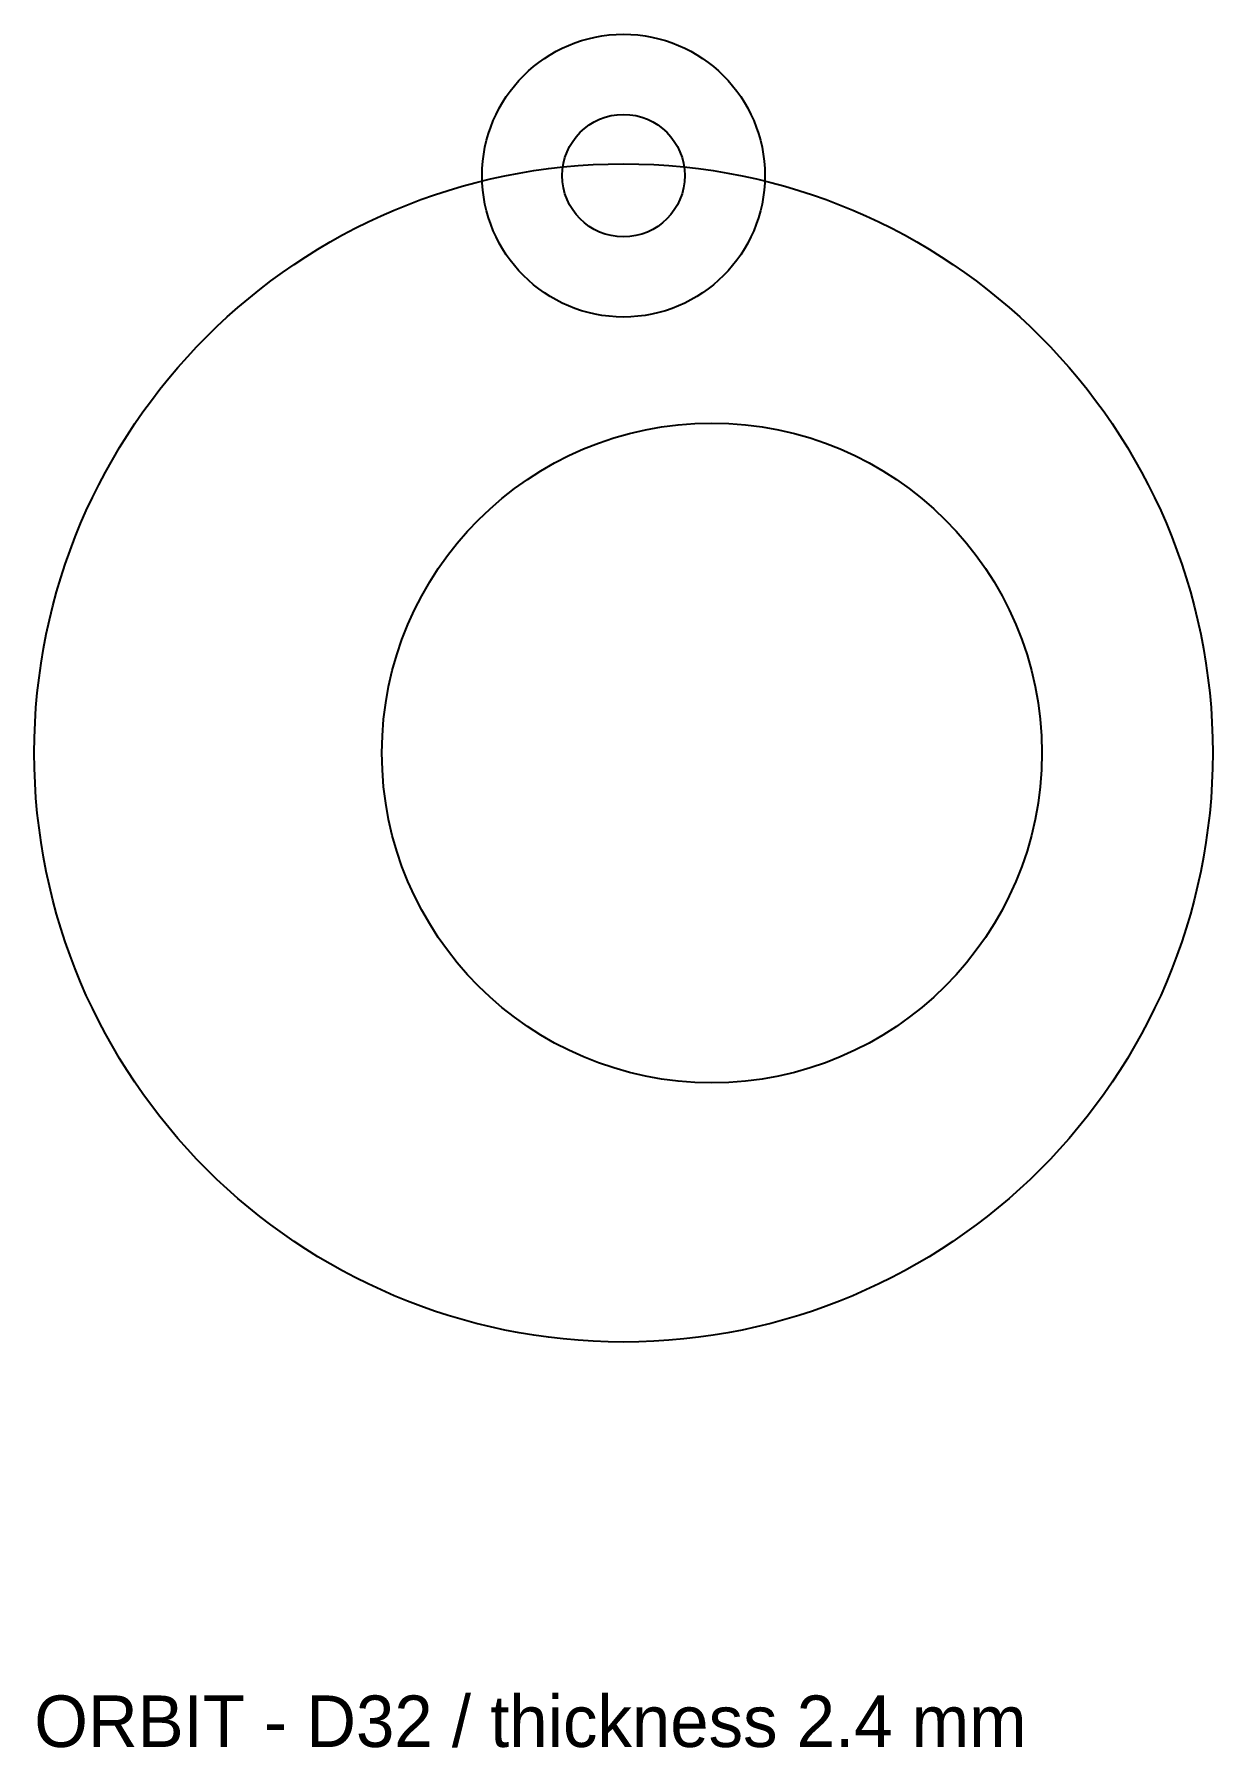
# Model space of a CAD drawing. Header units: millimetres. Extents: x -16 to 16, y -27 to 19.5.
import ezdxf

# ---------------------------------------------------------------- set-up
doc = ezdxf.new("R2010")
doc.units = ezdxf.units.MM
for name, color, linetype in [('Cutout profiles', 7, 'CONTINUOUS'), ('Dimensions', 7, 'CONTINUOUS'), ('Pendant profiles', 7, 'CONTINUOUS')]:
    doc.layers.add(name, color=color, linetype=linetype)

msp = doc.modelspace()

# ---------------------------------------------------------------- linework, layer by layer
at = {"layer": 'Cutout profiles'}
for centre, radius in [((0, 15.68), 1.664), ((2.4, 0), 8.96)]:
    msp.add_circle(centre, radius, dxfattribs=at)
at = {"layer": 'Pendant profiles'}
for centre, radius in [((0, 15.68), 3.84), ((0, 0), 16)]:
    msp.add_circle(centre, radius, dxfattribs=at)

# ---------------------------------------------------------------- texts
at = {"layer": 'Dimensions'}
msp.add_text('ORBIT - D32 / thickness 2.4 mm', height=1.4, dxfattribs=at).set_placement((-16, -27))

doc.saveas('drawing.dxf')
